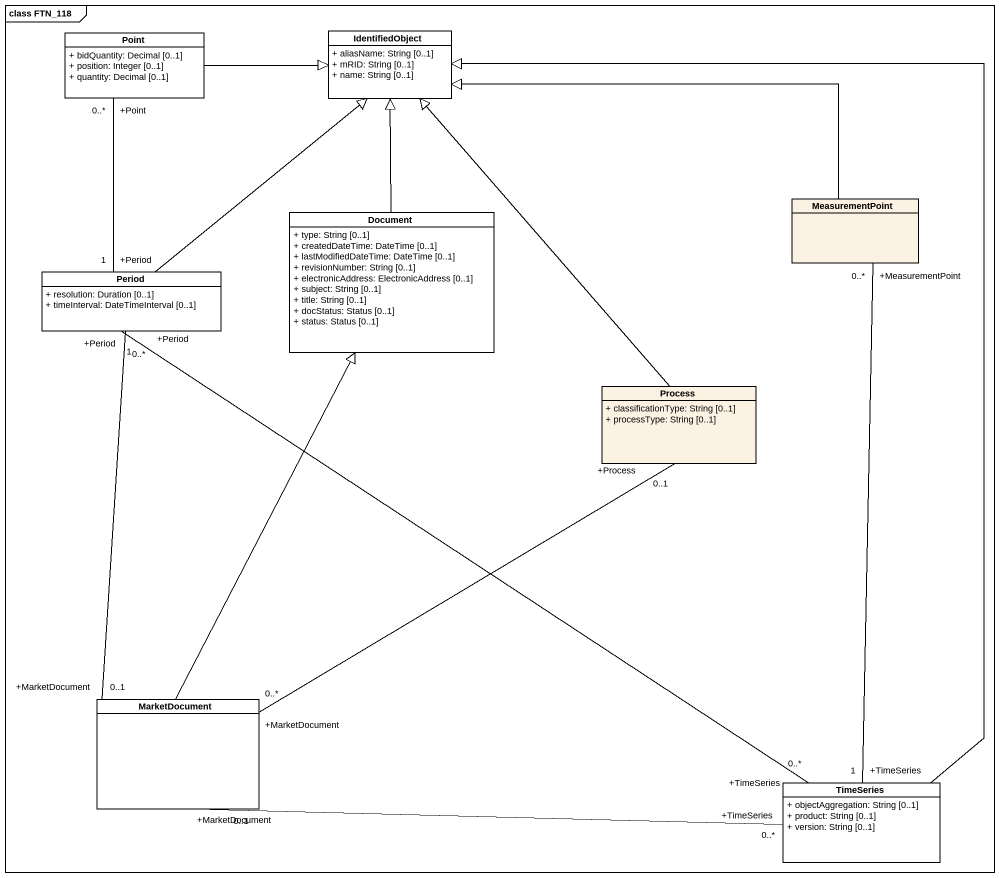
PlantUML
@startuml
mainframe class FTN_118
hide circle
hide empty members
skinparam classAttributeIconSize 0
class Point {
  + bidQuantity: Decimal [0..1]
  + position: Integer [0..1]
  + quantity: Decimal [0..1]
}
class IdentifiedObject {
  + aliasName: String [0..1]
  + mRID: String [0..1]
  + name: String [0..1]
}
class Document {
  + type: String [0..1]
  + createdDateTime: DateTime [0..1]
  + lastModifiedDateTime: DateTime [0..1]
  + revisionNumber: String [0..1]
  + electronicAddress: ElectronicAddress [0..1]
  + subject: String [0..1]
  + title: String [0..1]
  + docStatus: Status [0..1]
  + status: Status [0..1]
}
class MeasurementPoint #FCF2E3
class Period {
  + resolution: Duration [0..1]
  + timeInterval: DateTimeInterval [0..1]
}
class "Process" as Process_ #FCF2E3 {
  + classificationType: String [0..1]
  + processType: String [0..1]
}
class MarketDocument
class TimeSeries {
  + objectAggregation: String [0..1]
  + product: String [0..1]
  + version: String [0..1]
}
Point -right-|> IdentifiedObject
Point "+Point\n0..*" -- "+Period\n1" Period
Document -up-|> IdentifiedObject
MeasurementPoint -left-|> IdentifiedObject
Period -up-|> IdentifiedObject
Process_ -up-|> IdentifiedObject
Process_ "+Process\n0..1" -- "+MarketDocument\n0..*" MarketDocument
MarketDocument -up-|> Document
MarketDocument "+MarketDocument\n0..1" -up- "+Period\n0..*" Period
TimeSeries -up-|> IdentifiedObject
TimeSeries "+TimeSeries\n1" -up- "+MeasurementPoint\n0..*" MeasurementPoint
TimeSeries "+TimeSeries\n0..*" -up- "+Period\n1" Period
TimeSeries "+TimeSeries\n0..*" -left- "+MarketDocument\n0..1" MarketDocument
@enduml
